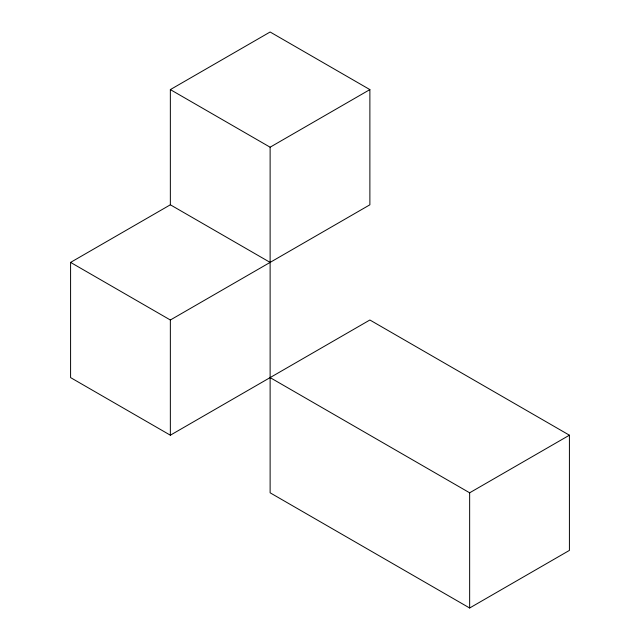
<?xml version="1.0" encoding="UTF-8"?>
<svg xmlns="http://www.w3.org/2000/svg" width="640" height="640" viewBox="0 0 640 640"><rect width="100%" height="100%" fill="white"/><g stroke="black" fill="none" stroke-linecap="round" stroke-linejoin="round"><path stroke-width="0.96" d="M270.12 262.4L170.352 204.8L170.352 89.6L270.12 32L369.88 89.6L369.88 204.8L170.352 320L70.584 262.4L70.584 377.6L170.352 435.2L369.88 320L569.416 435.2L569.416 550.4L469.648 608L270.12 492.8L270.12 147.2L369.88 89.6M70.584 262.4L170.352 204.8M270.12 377.6L469.648 492.8L569.416 435.2M170.352 89.6L270.12 147.2M469.648 492.8L469.648 608M170.352 320L170.352 435.2"/></g></svg>
